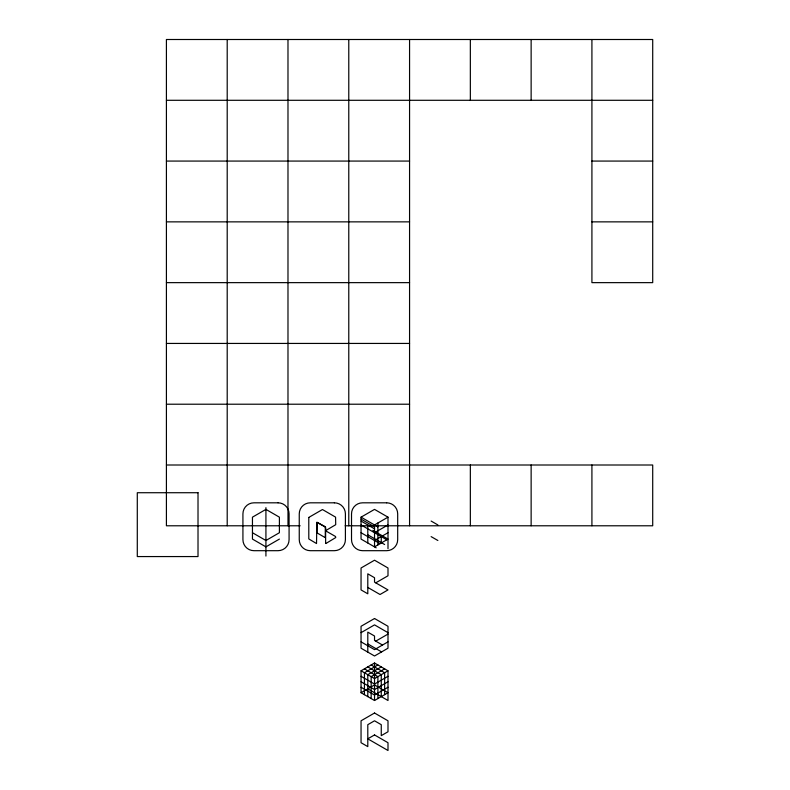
<?xml version="1.0" encoding="UTF-8"?>
<svg xmlns="http://www.w3.org/2000/svg" width="790" height="790" viewBox="0 0 790 790"><rect width="100%" height="100%" fill="white"/><g stroke="black" fill="none" stroke-linecap="round" stroke-linejoin="round"><path stroke-width="1.19" d="M279.403 539.086L265.924 546.868L252.454 539.086L252.454 517.164L265.924 509.382L279.403 517.164L279.403 532.727L265.924 540.498L252.454 532.727M376.188 547.826L361.05 539.086L361.05 517.164L374.529 509.382L387.999 517.164L387.999 548.665M325.855 543.53L335.73 537.565L335.533 536.499L326.142 531.117L325.628 531.512L325.628 543.401M387.999 517.164L374.529 524.945L374.529 546.868L387.999 539.086L372.86 530.347M374.529 532.727L387.999 524.945M374.529 540.498L387.999 532.727M375.754 582.842L387.999 575.772L387.999 567.99L374.529 560.209L361.05 567.99L361.05 589.913L367.794 593.804L367.794 573.826L374.529 577.717L374.529 582.131L387.999 589.913L380.039 594.505L367.794 587.434M361.05 632.662L374.529 624.88L387.999 632.662M375.754 641.144L387.999 634.074M387.999 641.855L374.529 649.637L361.05 641.855M361.05 692.721L374.529 684.94L387.999 692.721L374.529 700.503L361.05 692.721L361.05 670.799L374.529 663.017L387.999 670.799L387.999 700.503L367.794 688.831M377.897 664.963L364.427 672.744L364.427 694.667M381.264 666.908L367.794 674.69L367.794 696.612M384.631 668.854L371.162 676.635L371.162 698.558M387.999 670.799L374.529 678.58L361.05 670.799M387.999 676.28L374.529 684.061L361.05 676.28M387.999 681.76L374.529 689.542L361.05 681.76M387.999 687.241L374.529 695.022L361.05 687.241M166.414 100.291L652.708 100.291M166.414 161.071L409.566 161.071M591.917 161.071L652.708 161.071M166.414 221.862L409.566 221.862M591.917 221.862L652.708 221.862M166.414 282.642L409.566 282.642M166.414 343.433L409.566 343.433M166.414 404.213L409.566 404.213M166.414 465.004L652.708 465.004L652.708 525.785L345.131 525.785M300.151 525.785L166.414 525.785L166.414 39.5L652.708 39.5L652.708 282.642L591.917 282.642L591.917 39.5M431.133 521.054L437.877 524.945M431.133 536.617L437.877 540.498M361.05 517.164L377.897 526.89M361.05 519.109L374.529 526.89M361.05 521.054L374.529 528.836M361.05 524.945L386.774 539.797M367.794 534.8L384.631 544.527M361.05 532.727L380.039 543.688M317.264 522.447L325.223 527.039M317.116 532.954L325.065 537.546M382.488 645.035L374.529 640.433L374.529 636.019L367.794 632.128L367.794 652.106M367.794 643.929L381.61 651.908M371.162 664.963L384.631 672.744L384.631 694.667M367.794 666.908L381.264 674.69L381.264 696.612M364.427 668.854L377.897 676.635L377.897 698.558M591.917 465.004L591.917 525.785M531.137 39.5L531.137 100.291M531.137 465.004L531.137 525.785M470.346 39.5L470.346 100.291M470.346 465.004L470.346 525.785M409.566 39.5L409.566 525.785M381.264 536.617L381.264 542.977M377.897 523L377.897 544.922M374.529 663.017L374.529 700.503M367.794 524.945L367.794 542.977M348.775 39.5L348.775 525.785M325.292 527.167L325.292 537.417M317.037 522.575L317.037 532.825M287.985 39.5L287.985 525.785M265.924 507.654L265.924 556.061M227.204 39.5L227.204 525.785M308.791 517.509L308.801 538.938L316.523 543.55L316.849 522.21L325.49 526.831L326.023 530.436L335.71 524.698L335.572 517.134L322.458 509.53L308.811 517.411M374.529 618.511L361.05 626.292L361.05 648.215L374.529 655.996L387.999 648.215L387.999 626.292L374.529 618.511M374.529 713.014L361.05 720.796L361.05 742.719L367.794 746.609L367.794 724.687L374.529 720.796L381.264 724.687L381.264 735.648L387.999 731.757L387.999 720.796L374.529 713.014M374.529 734.937L367.794 738.828L387.999 750.5L387.999 742.719L374.529 734.937M198.014 492.723L137.292 492.723L137.292 556.565L198.014 556.565L198.014 492.723M278.041 502.815L253.965 502.815A11.04 11.04 0 0 0 242.925 513.856L242.925 539.649A11.04 11.04 0 0 0 253.965 550.689L278.041 550.689A11.04 11.04 0 0 0 289.081 539.649L289.081 513.856A11.04 11.04 0 0 0 278.041 502.815M334.377 502.815L310.292 502.815A11.04 11.04 0 0 0 299.252 513.856L299.252 539.649A11.04 11.04 0 0 0 310.292 550.689L334.377 550.689A11.04 11.04 0 0 0 345.408 539.649L345.408 513.856A11.04 11.04 0 0 0 334.377 502.815M386.646 502.815L362.561 502.815A11.04 11.04 0 0 0 351.52 513.856L351.52 539.649A11.04 11.04 0 0 0 362.561 550.689L386.646 550.689A11.04 11.04 0 0 0 397.686 539.649L397.686 513.856A11.04 11.04 0 0 0 386.646 502.815"/></g></svg>
